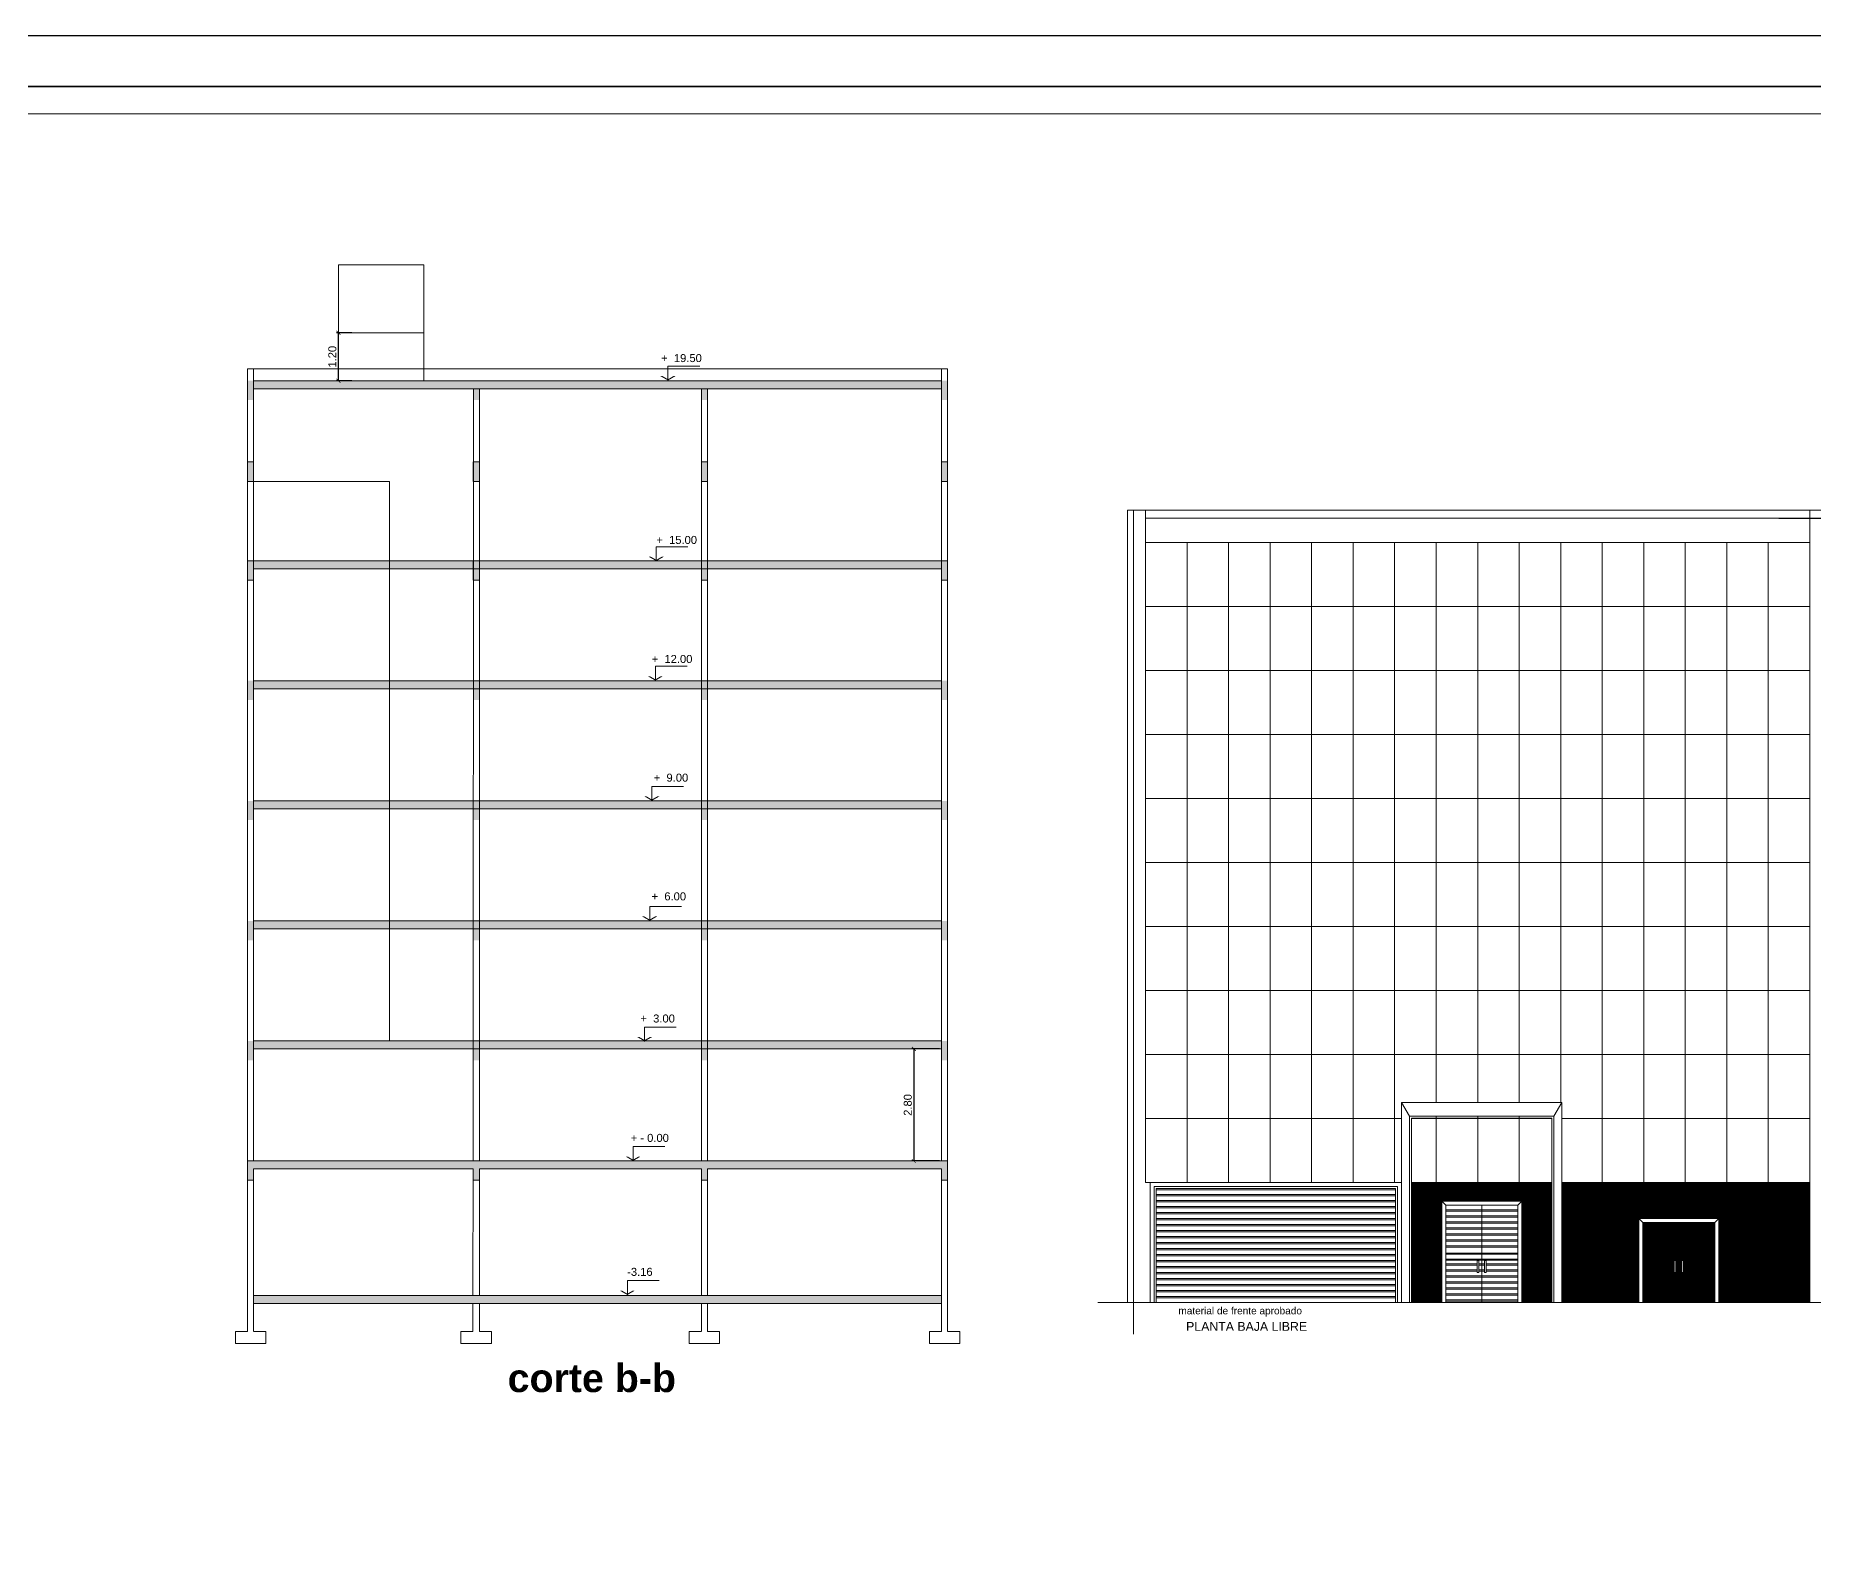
# Model space of a CAD drawing. Header units: millimetres. Extents: x 0 to 126, y 0 to 76.
# Drawn here: x 49.18 to 93.62, y 38.49 to 75.97 of the extents above; entities that cross this region are included whole.
import ezdxf
from ezdxf.enums import TextEntityAlignment as Align

# ---------------------------------------------------------------- set-up
doc = ezdxf.new("R2010")
doc.units = ezdxf.units.MM
for name, color, linetype, lineweight in [('1_MARCO', 7, 'Continuous', 35), ('1_ROTULO', 102, 'Continuous', 15), ('ARQUITECTÓNICO', 152, 'Continuous', 0)]:
    doc.layers.add(name, color=color, linetype=linetype, lineweight=lineweight)
doc.layers.add('_AR_Membrete', color=7, linetype='Continuous')
doc.layers.add('colum', color=1, linetype='Continuous')
doc.styles.add('ar', font='arial.ttf')
doc.styles.add('PANROMAN', font='arial.ttf', dxfattribs={"height": 0.4})
doc.styles.get("Standard").update_dxf_attribs({"font": 'arial.ttf'})
doc.styles.add('style1', font='swissbo.ttf', dxfattribs={"height": 0.25})
doc.dimstyles.new('COTAS75', dxfattribs={"dimscale": 0, "dimtxt": 0.2, "dimasz": 0.1, "dimexe": 0.05, "dimexo": 0.05, "dimgap": 0.05, "dimtad": 1, "dimzin": 5, "dimdsep": 46, "dimtxsty": 'Standard', "dimblk1": 'ARCHTICK', "dimblk2": 'ARCHTICK', "dimsah": 1, "dimcen": 2.5, "dimclrd": 254, "dimclre": 1, "dimclrt": 256, "dimadec": 0, "dimazin": 0, "dimtfac": 1, "dimtix": 1, "dimtmove": 2, "dimatfit": 3, "dimldrblk": 'ARCHTICK', "dimfxl": 1, "dimtolj": 1, "dimtzin": 0, "dimarcsym": 0})
pattern_1 = [(45, (-741.467177, -88.889687), (-0.0176776695, 0.0176776695), []), (135, (-741.467177, -88.889687), (-0.0176776695, -0.0176776695), [])]

# ---------------------------------------------------------------- blocks, each defined once
blk = doc.blocks.new('_ArchTick')
at = {"layer": 'colum', "color": 0, "linetype": 'ByBlock', "const_width": 0.15}
blk.add_lwpolyline([(-0.5, -0.5), (0.5, 0.5)], dxfattribs=at)
blk = doc.blocks.new('*D48')
at = {"layer": 'ARQUITECTÓNICO', "color": 1, "lineweight": -2, "ltscale": 0.3, "transparency": 16777216}
for p, q in [((92.754, 63.914), (94.631, 63.914)), ((93.871, 44.307), (94.631, 44.307))]:
    blk.add_line(p, q, dxfattribs=at)
at = {"layer": 'ARQUITECTÓNICO', "color": 254, "lineweight": -2, "ltscale": 0.3, "transparency": 16777216}
blk.add_line((94.581, 63.914), (94.581, 44.307), dxfattribs=at)
at = {"layer": 'Defpoints', "color": 0, "ltscale": 0.3, "transparency": 16777216}
for p in [(92.704, 63.914), (93.821, 44.307), (94.581, 44.307)]:
    blk.add_point(p, dxfattribs=at)
at = {"layer": 'ARQUITECTÓNICO', "color": 254, "lineweight": -2, "ltscale": 0.3, "transparency": 16777216, "xscale": 0.1, "yscale": 0.1, "zscale": 0.1}
for p, rotation in [((94.581, 63.914), 90), ((94.581, 44.307), 270)]:
    blk.add_blockref('_ArchTick', p, dxfattribs=dict(at, rotation=rotation))
at = {"layer": 'ARQUITECTÓNICO', "ltscale": 0.3, "transparency": 16777216, "insert": (94.429, 54.111), "char_height": 0.2, "attachment_point": 5, "rotation": 90}
blk.add_mtext('\\A1;19.50', dxfattribs=at)
blk = doc.blocks.new('*D71')
at = {"layer": 'ARQUITECTÓNICO', "color": 1, "lineweight": -2, "ltscale": 0.3, "transparency": 16777216}
for p, q in [((71.777, 50.646), (71.086, 50.646)), ((71.777, 47.846), (71.086, 47.846))]:
    blk.add_line(p, q, dxfattribs=at)
at = {"layer": 'ARQUITECTÓNICO', "color": 254, "lineweight": -2, "ltscale": 0.3, "transparency": 16777216}
blk.add_line((71.136, 50.646), (71.136, 47.846), dxfattribs=at)
at = {"layer": 'Defpoints', "color": 0, "ltscale": 0.3, "transparency": 16777216}
for p in [(71.827, 50.646), (71.136, 47.846), (71.827, 47.846)]:
    blk.add_point(p, dxfattribs=at)
at = {"layer": 'ARQUITECTÓNICO', "color": 254, "lineweight": -2, "ltscale": 0.3, "transparency": 16777216, "xscale": 0.1, "yscale": 0.1, "zscale": 0.1}
for p, rotation in [((71.136, 50.646), 90), ((71.136, 47.846), 270)]:
    blk.add_blockref('_ArchTick', p, dxfattribs=dict(at, rotation=rotation))
at = {"layer": 'ARQUITECTÓNICO', "ltscale": 0.3, "transparency": 16777216, "insert": (70.984, 49.246), "char_height": 0.2, "attachment_point": 5, "rotation": 90}
blk.add_mtext('\\A1;2.80', dxfattribs=at)
blk = doc.blocks.new('*D51')
at = {"layer": 'ARQUITECTÓNICO', "color": 1, "lineweight": -2, "transparency": 16777216}
for p, q in [((57.091, 68.546), (56.703, 68.546)), ((57.091, 67.346), (56.703, 67.346))]:
    blk.add_line(p, q, dxfattribs=at)
at = {"layer": 'ARQUITECTÓNICO', "color": 254, "lineweight": -2, "transparency": 16777216}
blk.add_line((56.753, 67.346), (56.753, 68.546), dxfattribs=at)
at = {"layer": 'Defpoints', "color": 0, "transparency": 16777216}
for p in [(56.753, 68.546), (57.141, 68.546), (57.141, 67.346)]:
    blk.add_point(p, dxfattribs=at)
at = {"layer": 'ARQUITECTÓNICO', "color": 254, "lineweight": -2, "transparency": 16777216, "xscale": 0.1, "yscale": 0.1, "zscale": 0.1}
for p, rotation in [((56.753, 68.546), 90), ((56.753, 67.346), 270)]:
    blk.add_blockref('_ArchTick', p, dxfattribs=dict(at, rotation=rotation))
at = {"layer": 'ARQUITECTÓNICO', "transparency": 16777216, "insert": (56.601, 67.946), "char_height": 0.2, "attachment_point": 5, "rotation": 90}
blk.add_mtext('\\A1;1.20', dxfattribs=at)

msp = doc.modelspace()

# ---------------------------------------------------------------- hatches: boundary and pattern name
at = {"layer": 'ARQUITECTÓNICO'}
for points in [[(71.977, 67.346), (54.477, 67.346), (54.477, 66.864), (54.627, 66.864), (54.627, 67.146), (60.117, 67.146), (60.117, 66.864), (60.277, 66.864), (60.277, 67.146), (65.827, 67.146), (65.827, 66.864), (65.977, 66.864), (65.977, 67.146), (71.827, 67.146), (71.827, 66.864), (71.977, 66.864)], [(71.977, 62.846), (54.477, 62.846), (54.477, 62.364), (54.627, 62.364), (54.627, 62.646), (60.117, 62.646), (60.117, 62.364), (60.277, 62.364), (60.277, 62.646), (65.827, 62.646), (65.827, 62.364), (65.977, 62.364), (65.977, 62.646), (71.827, 62.646), (71.827, 62.364), (71.977, 62.364)], [(71.977, 59.846), (54.477, 59.846), (54.477, 59.364), (54.627, 59.364), (54.627, 59.646), (60.117, 59.646), (60.117, 59.364), (60.277, 59.364), (60.277, 59.646), (65.827, 59.646), (65.827, 59.364), (65.977, 59.364), (65.977, 59.646), (71.827, 59.646), (71.827, 59.364), (71.977, 59.364)], [(71.977, 56.846), (54.477, 56.846), (54.477, 56.364), (54.627, 56.364), (54.627, 56.646), (60.117, 56.646), (60.117, 56.364), (60.277, 56.364), (60.277, 56.646), (65.827, 56.646), (65.827, 56.364), (65.977, 56.364), (65.977, 56.646), (71.827, 56.646), (71.827, 56.364), (71.977, 56.364)], [(71.977, 53.846), (54.477, 53.846), (54.477, 53.364), (54.627, 53.364), (54.627, 53.646), (60.117, 53.646), (60.117, 53.364), (60.277, 53.364), (60.277, 53.646), (65.827, 53.646), (65.827, 53.364), (65.977, 53.364), (65.977, 53.646), (71.827, 53.646), (71.827, 53.364), (71.977, 53.364)], [(71.977, 50.846), (54.477, 50.846), (54.477, 50.364), (54.627, 50.364), (54.627, 50.646), (60.117, 50.646), (60.117, 50.364), (60.277, 50.364), (60.277, 50.646), (65.827, 50.646), (65.827, 50.364), (65.977, 50.364), (65.977, 50.646), (71.827, 50.646), (71.827, 50.364), (71.977, 50.364)], [(60.117, 47.646), (60.117, 47.364), (60.277, 47.364), (60.277, 47.646), (65.827, 47.646), (65.827, 47.364), (65.977, 47.364), (65.977, 47.646), (71.827, 47.646), (71.827, 47.364), (71.977, 47.364), (71.977, 47.846), (54.477, 47.846), (54.477, 47.364), (54.627, 47.364), (54.627, 47.646)], [(71.827, 44.286), (71.827, 44.486), (54.627, 44.486), (54.627, 44.286)]]:
    msp.add_hatch(color=0, dxfattribs=at).paths.add_polyline_path(points)
h = msp.add_hatch(color=0, dxfattribs=at)
h.paths.add_polyline_path([(54.627, 65.316), (54.477, 65.316), (54.477, 64.831), (54.627, 64.831)])
h.paths.add_polyline_path([(60.277, 65.316), (60.126, 65.316), (60.125, 64.831), (60.277, 64.831)])
h.paths.add_polyline_path([(65.977, 65.316), (65.827, 65.316), (65.827, 64.831), (65.977, 64.831)])
h.paths.add_polyline_path([(71.977, 65.316), (71.827, 65.316), (71.827, 64.831), (71.977, 64.831)])
at = {"layer": 'ARQUITECTÓNICO', "ltscale": 0.3}
h = msp.add_hatch(dxfattribs=at)
h.set_pattern_fill('_USER', color=256, scale=0.025, angle=45, style=0, double=1, pattern_type=0)
h.set_pattern_definition(pattern_1)
h.paths.add_polyline_path([(89.36, 44.307), (90.26, 44.307), (90.26, 46.307), (89.36, 46.307)])
h.paths.add_polyline_path([(90.141, 45.36), (90.181, 45.36), (90.181, 45.06), (90.141, 45.06)], flags=16)
h.paths.add_polyline_path([(90.26, 44.307), (91.16, 44.307), (91.16, 46.307), (90.26, 46.307)])
h.paths.add_polyline_path([(90.37, 45.36), (90.37, 45.06), (90.329, 45.06), (90.329, 45.36)], flags=16)
h.paths.add_polyline_path([(87.078, 47.307), (83.578, 47.307), (83.578, 44.307), (84.332, 44.307), (84.332, 46.844), (86.332, 46.844), (86.332, 44.307), (87.078, 44.307)])
h = msp.add_hatch(dxfattribs=at)
h.set_pattern_fill('_USER', color=256, scale=0.025, angle=45, style=0, double=1, pattern_type=0)
h.set_pattern_definition(pattern_1)
h.paths.add_polyline_path([(89.26, 46.407), (91.26, 46.407), (91.26, 44.307), (93.528, 44.307), (93.528, 47.307), (87.328, 47.307), (87.328, 44.307), (89.26, 44.307)])

# ---------------------------------------------------------------- linework, layer by layer
at = {"layer": '1_MARCO', "color": 7}
msp.add_lwpolyline([(1.17, 1.182), (114.376, 1.182), (114.376, 74.702), (1.17, 74.702)], close=True, dxfattribs=at)
at = {"layer": '1_ROTULO', "color": 7}
msp.add_lwpolyline([(1.696, 1.539), (114.019, 1.539), (114.019, 74.015), (1.696, 74.015)], close=True, dxfattribs=at)
at = {"layer": '_AR_Membrete'}
msp.add_lwpolyline([(0, 75.972), (125.965, 75.972), (126.201, 0), (0.235, 0)], close=True, dxfattribs=at)
at = {"layer": 'ARQUITECTÓNICO', "ltscale": 0.5}
msp.add_line((58.889, 68.546), (58.889, 67.346), dxfattribs=at)
at = {"layer": 'ARQUITECTÓNICO', "ltscale": 0.3}
for p, q in [((54.477, 67.646), (71.977, 67.646)), ((54.627, 67.346), (71.827, 67.346)), ((54.627, 67.146), (71.827, 67.146)), ((57.302, 67.346), (58.939, 67.346)), ((57.302, 67.146), (58.939, 67.146)), ((76.478, 64.114), (76.478, 44.307)), ((93.978, 64.114), (76.478, 64.114)), ((76.628, 64.114), (76.628, 44.307)), ((76.928, 64.114), (76.928, 47.307)), ((93.528, 64.114), (93.528, 44.307)), ((93.528, 63.914), (76.928, 63.914)), ((76.928, 63.307), (93.528, 63.307)), ((54.627, 62.846), (71.827, 62.846)), ((54.627, 62.646), (71.827, 62.646)), ((54.627, 59.846), (71.827, 59.846)), ((54.627, 59.646), (71.827, 59.646)), ((54.627, 56.846), (71.827, 56.846)), ((54.627, 56.646), (71.827, 56.646)), ((54.627, 53.846), (71.827, 53.846)), ((54.627, 53.646), (71.827, 53.646)), ((54.627, 50.846), (71.827, 50.846)), ((54.627, 50.646), (71.827, 50.646)), ((87.328, 49.307), (83.328, 49.307)), ((83.328, 49.307), (83.328, 44.307)), ((83.328, 49.307), (83.528, 48.964)), ((83.528, 48.964), (83.528, 44.307)), ((83.528, 48.964), (87.128, 48.964)), ((83.578, 48.907), (87.078, 48.907)), ((87.128, 48.964), (87.328, 49.307)), ((87.128, 48.964), (87.128, 44.307)), ((87.328, 49.307), (87.328, 44.307)), ((54.477, 47.846), (71.977, 47.846)), ((54.627, 47.646), (60.117, 47.646)), ((60.277, 47.646), (65.827, 47.646)), ((65.977, 47.646), (71.827, 47.646)), ((76.628, 47.307), (76.616, 47.307)), ((76.928, 47.307), (83.328, 47.307)), ((77.04, 47.307), (77.04, 44.307)), ((83.578, 47.307), (87.078, 47.307)), ((93.529, 47.307), (87.328, 47.307)), ((93.529, 47.307), (93.529, 44.307)), ((91.26, 46.407), (89.26, 46.407)), ((89.26, 46.407), (89.26, 44.307)), ((89.36, 46.307), (89.26, 46.407)), ((91.16, 46.307), (89.36, 46.307)), ((89.36, 46.307), (89.36, 44.307)), ((91.26, 46.407), (91.16, 46.307)), ((91.16, 46.307), (91.16, 44.307)), ((91.26, 46.407), (91.26, 44.307)), ((54.627, 44.486), (71.827, 44.486)), ((54.627, 44.286), (71.827, 44.286)), ((54.177, 43.587), (54.477, 43.587)), ((54.177, 43.587), (54.177, 43.287)), ((54.638, 43.587), (54.938, 43.587)), ((54.938, 43.587), (54.938, 43.287)), ((59.816, 43.587), (60.116, 43.587)), ((59.816, 43.587), (59.816, 43.287)), ((60.277, 43.587), (60.577, 43.587)), ((60.577, 43.587), (60.577, 43.287)), ((65.516, 43.587), (65.816, 43.587)), ((65.516, 43.587), (65.516, 43.287)), ((65.977, 43.587), (66.277, 43.587)), ((66.277, 43.587), (66.277, 43.287)), ((71.527, 43.587), (71.827, 43.587)), ((71.527, 43.587), (71.527, 43.287)), ((71.988, 43.587), (72.288, 43.587)), ((72.288, 43.587), (72.288, 43.287)), ((54.177, 43.287), (54.938, 43.287)), ((59.816, 43.287), (60.577, 43.287)), ((65.516, 43.287), (66.277, 43.287)), ((71.527, 43.287), (72.288, 43.287))]:
    msp.add_line(p, q, dxfattribs=at)
at = {"layer": 'ARQUITECTÓNICO', "color": 0}
for p, q in [((54.477, 67.646), (54.477, 43.587)), ((54.627, 67.646), (54.627, 47.846)), ((71.827, 67.646), (71.827, 47.846)), ((71.977, 67.646), (71.977, 43.587)), ((54.627, 47.646), (54.627, 43.587)), ((71.827, 47.646), (71.827, 43.587)), ((54.477, 47.364), (54.627, 47.364)), ((60.117, 47.364), (60.277, 47.364)), ((65.827, 47.364), (65.977, 47.364)), ((71.827, 47.364), (71.977, 47.364))]:
    msp.add_line(p, q, dxfattribs=at)
at = {"layer": 'ARQUITECTÓNICO'}
for p, q in [((64.99, 67.709), (65.782, 67.709)), ((64.99, 67.709), (64.99, 67.352)), ((64.698, 63.196), (65.49, 63.196)), ((64.698, 63.196), (64.698, 62.838)), ((64.674, 60.209), (65.466, 60.209)), ((64.674, 60.209), (64.674, 59.851)), ((64.587, 57.207), (65.379, 57.207)), ((64.587, 57.207), (64.587, 56.849)), ((64.532, 54.206), (65.324, 54.206)), ((64.532, 54.206), (64.532, 53.848)), ((64.406, 51.194), (65.198, 51.194)), ((64.406, 51.194), (64.406, 50.836)), ((64.118, 48.205), (64.91, 48.205)), ((64.118, 48.205), (64.118, 47.847)), ((63.974, 44.855), (64.766, 44.855)), ((63.974, 44.855), (63.974, 44.497))]:
    msp.add_line(p, q, dxfattribs=at)
at = {"layer": 'ARQUITECTÓNICO', "linetype": 'Continuous', "ltscale": 0.03}
for p, q in [((60.126, 67.146), (60.117, 47.846)), ((60.277, 67.146), (60.277, 47.846)), ((65.827, 67.146), (65.827, 47.846)), ((65.977, 67.146), (65.977, 47.846)), ((60.117, 47.646), (60.116, 44.486)), ((60.277, 47.646), (60.277, 44.486)), ((65.827, 47.646), (65.827, 44.486)), ((65.977, 47.646), (65.977, 44.486)), ((60.116, 44.286), (60.116, 43.587)), ((60.277, 44.286), (60.277, 43.587)), ((65.827, 44.286), (65.827, 43.587)), ((65.977, 44.286), (65.977, 43.587))]:
    msp.add_line(p, q, dxfattribs=at)
at = {"layer": 'ARQUITECTÓNICO', "ltscale": 0.03}
for p, q in [((76.928, 63.307), (76.928, 47.307)), ((77.965, 63.307), (77.965, 47.307)), ((79.003, 63.307), (79.003, 47.307)), ((80.04, 63.307), (80.04, 47.307)), ((81.078, 63.307), (81.078, 47.307)), ((82.115, 63.307), (82.115, 47.307)), ((83.153, 63.307), (83.153, 47.307)), ((84.19, 63.307), (84.19, 49.307)), ((85.228, 63.307), (85.228, 49.307)), ((86.265, 63.307), (86.265, 49.307)), ((87.303, 63.307), (87.303, 49.307)), ((88.34, 63.307), (88.34, 47.307)), ((89.378, 63.307), (89.378, 47.307)), ((90.415, 63.307), (90.415, 47.307)), ((91.453, 63.307), (91.453, 47.307)), ((92.49, 63.307), (92.49, 47.307)), ((93.528, 63.307), (93.528, 47.307)), ((76.928, 61.707), (93.528, 61.707)), ((76.928, 60.107), (93.528, 60.107)), ((76.928, 58.507), (93.528, 58.507)), ((76.928, 56.907), (93.528, 56.907)), ((76.928, 55.307), (93.528, 55.307)), ((76.928, 53.707), (93.528, 53.707)), ((76.928, 52.107), (93.528, 52.107)), ((76.928, 50.507), (93.528, 50.507)), ((76.928, 48.907), (83.328, 48.907)), ((83.578, 48.914), (83.578, 44.307)), ((83.578, 48.914), (87.078, 48.914)), ((84.19, 48.964), (84.19, 47.307)), ((85.228, 48.964), (85.228, 47.307)), ((86.265, 48.964), (86.265, 47.307)), ((87.078, 48.914), (87.078, 44.307)), ((93.529, 48.907), (87.328, 48.907)), ((77.14, 47.207), (77.14, 44.307)), ((77.14, 47.207), (83.228, 47.207)), ((77.19, 47.157), (77.19, 44.307)), ((77.19, 47.157), (83.178, 47.157)), ((77.19, 47.127), (83.178, 47.127)), ((83.178, 47.157), (83.178, 44.307)), ((83.228, 47.207), (83.228, 44.307)), ((77.19, 47.007), (83.178, 47.007)), ((77.19, 46.977), (83.178, 46.977)), ((77.19, 46.857), (83.178, 46.857)), ((77.19, 46.827), (83.178, 46.827)), ((77.19, 46.707), (83.178, 46.707)), ((77.19, 46.677), (83.178, 46.677)), ((86.332, 46.844), (84.332, 46.844)), ((84.332, 46.844), (84.332, 44.307)), ((84.432, 46.744), (84.332, 46.844)), ((86.232, 46.744), (84.432, 46.744)), ((84.432, 46.744), (84.432, 44.307)), ((85.332, 46.744), (85.332, 44.307)), ((86.332, 46.844), (86.232, 46.744)), ((86.232, 46.744), (86.232, 44.307)), ((86.332, 46.844), (86.332, 44.307)), ((77.19, 46.557), (83.178, 46.557)), ((77.19, 46.527), (83.178, 46.527)), ((77.19, 46.407), (83.178, 46.407)), ((77.19, 46.377), (83.178, 46.377)), ((77.19, 46.257), (83.178, 46.257)), ((77.19, 46.227), (83.178, 46.227)), ((86.232, 46.624), (84.432, 46.624)), ((86.232, 46.594), (84.432, 46.594)), ((86.232, 46.474), (84.432, 46.474)), ((86.232, 46.444), (84.432, 46.444)), ((86.232, 46.324), (84.432, 46.324)), ((86.232, 46.294), (84.432, 46.294)), ((90.26, 46.307), (90.26, 44.307)), ((77.19, 46.107), (83.178, 46.107)), ((77.19, 46.077), (83.178, 46.077)), ((77.19, 45.957), (83.178, 45.957)), ((77.19, 45.927), (83.178, 45.927)), ((77.19, 45.807), (83.178, 45.807)), ((77.19, 45.777), (83.178, 45.777)), ((86.232, 46.174), (84.432, 46.174)), ((86.232, 46.144), (84.432, 46.144)), ((86.232, 46.024), (84.432, 46.024)), ((86.232, 45.994), (84.432, 45.994)), ((86.232, 45.874), (84.432, 45.874)), ((86.232, 45.844), (84.432, 45.844)), ((77.19, 45.657), (83.178, 45.657)), ((77.19, 45.627), (83.178, 45.627)), ((77.19, 45.507), (83.178, 45.507)), ((77.19, 45.477), (83.178, 45.477)), ((77.19, 45.357), (83.178, 45.357)), ((77.19, 45.327), (83.178, 45.327)), ((86.232, 45.724), (84.432, 45.724)), ((86.232, 45.694), (84.432, 45.694)), ((86.232, 45.544), (84.432, 45.544)), ((86.232, 45.514), (84.432, 45.514)), ((86.232, 45.394), (84.432, 45.394)), ((86.232, 45.364), (84.432, 45.364)), ((85.213, 45.36), (85.213, 45.06)), ((85.253, 45.36), (85.213, 45.36)), ((85.253, 45.06), (85.253, 45.36)), ((85.401, 45.36), (85.401, 45.06)), ((85.442, 45.36), (85.401, 45.36)), ((85.442, 45.06), (85.442, 45.36)), ((90.141, 45.36), (90.141, 45.06)), ((90.181, 45.36), (90.141, 45.36)), ((90.181, 45.06), (90.181, 45.36)), ((90.329, 45.36), (90.329, 45.06)), ((90.37, 45.36), (90.329, 45.36)), ((90.37, 45.06), (90.37, 45.36)), ((77.19, 45.207), (83.178, 45.207)), ((77.19, 45.177), (83.178, 45.177)), ((77.19, 45.057), (83.178, 45.057)), ((77.19, 45.027), (83.178, 45.027)), ((77.19, 44.907), (83.178, 44.907)), ((85.213, 45.274), (84.432, 45.274)), ((85.213, 45.244), (84.432, 45.244)), ((85.213, 45.124), (84.432, 45.124)), ((85.213, 45.094), (84.432, 45.094)), ((86.232, 44.974), (84.432, 44.974)), ((86.232, 44.944), (84.432, 44.944)), ((85.213, 45.06), (85.253, 45.06)), ((85.401, 45.274), (85.253, 45.274)), ((85.401, 45.244), (85.253, 45.244)), ((85.401, 45.124), (85.253, 45.124)), ((85.401, 45.094), (85.253, 45.094)), ((85.401, 45.06), (85.442, 45.06)), ((86.232, 45.274), (85.442, 45.274)), ((86.232, 45.244), (85.442, 45.244)), ((86.232, 45.124), (85.442, 45.124)), ((86.232, 45.094), (85.442, 45.094)), ((90.141, 45.06), (90.181, 45.06)), ((90.329, 45.06), (90.37, 45.06)), ((77.19, 44.877), (83.178, 44.877)), ((77.19, 44.757), (83.178, 44.757)), ((77.19, 44.727), (83.178, 44.727)), ((77.19, 44.607), (83.178, 44.607)), ((77.19, 44.577), (83.178, 44.577)), ((77.19, 44.457), (83.178, 44.457)), ((86.232, 44.824), (84.432, 44.824)), ((86.232, 44.794), (84.432, 44.794)), ((86.232, 44.674), (84.432, 44.674)), ((86.232, 44.644), (84.432, 44.644)), ((86.232, 44.524), (84.432, 44.524)), ((86.232, 44.494), (84.432, 44.494)), ((77.19, 44.427), (83.178, 44.427)), ((77.19, 44.307), (83.178, 44.307)), ((86.232, 44.374), (84.432, 44.374)), ((86.232, 44.344), (84.432, 44.344))]:
    msp.add_line(p, q, dxfattribs=at)
at = {"layer": 'ARQUITECTÓNICO', "color": 6}
msp.add_line((94.944, 44.307), (75.735, 44.307), dxfattribs=at)
at = {"layer": 'ARQUITECTÓNICO', "color": 4, "ltscale": 10}
msp.add_line((76.628, 44.307), (76.628, 43.516), dxfattribs=at)
at = {"layer": 'ARQUITECTÓNICO', "color": 0}
for points in [[(56.753, 68.546), (58.889, 68.546), (58.889, 70.239), (56.753, 70.239)], [(54.477, 64.831), (54.629, 64.831), (54.629, 65.316), (54.477, 65.316)], [(60.124, 64.831), (60.277, 64.831), (60.277, 65.316), (60.124, 65.316)], [(65.827, 64.831), (65.979, 64.831), (65.979, 65.316), (65.827, 65.316)], [(71.827, 64.831), (71.979, 64.831), (71.979, 65.316), (71.827, 65.316)], [(58.027, 64.831), (54.629, 64.831), (54.627, 50.846), (58.027, 50.846)], [(54.477, 62.361), (54.629, 62.361), (54.629, 62.846), (54.477, 62.846)], [(60.124, 62.361), (60.277, 62.361), (60.277, 62.846), (60.124, 62.846)], [(65.827, 62.361), (65.979, 62.361), (65.979, 62.846), (65.827, 62.846)], [(71.827, 62.361), (71.979, 62.361), (71.979, 62.846), (71.827, 62.846)]]:
    msp.add_lwpolyline(points, close=True, dxfattribs=at)
at = {"layer": 'ARQUITECTÓNICO'}
for points in [[(64.8, 67.461), (64.854, 67.461), (64.99, 67.352), (64.99, 67.383)], [(65.179, 67.461), (65.125, 67.461), (64.99, 67.352), (64.99, 67.383)], [(64.508, 62.947), (64.562, 62.947), (64.698, 62.838), (64.698, 62.869)], [(64.887, 62.947), (64.833, 62.947), (64.698, 62.838), (64.698, 62.869)], [(64.484, 59.961), (64.539, 59.961), (64.674, 59.851), (64.674, 59.882)], [(64.864, 59.961), (64.809, 59.961), (64.674, 59.851), (64.674, 59.882)], [(64.398, 56.958), (64.452, 56.958), (64.587, 56.849), (64.587, 56.88)], [(64.777, 56.958), (64.723, 56.958), (64.587, 56.849), (64.587, 56.88)], [(64.343, 53.958), (64.397, 53.958), (64.532, 53.848), (64.532, 53.879)], [(64.722, 53.958), (64.668, 53.958), (64.532, 53.848), (64.532, 53.879)], [(64.217, 50.945), (64.271, 50.945), (64.406, 50.836), (64.406, 50.867)], [(64.596, 50.945), (64.542, 50.945), (64.406, 50.836), (64.406, 50.867)], [(63.928, 47.957), (63.982, 47.957), (64.118, 47.847), (64.118, 47.878)], [(64.307, 47.957), (64.253, 47.957), (64.118, 47.847), (64.118, 47.878)], [(63.784, 44.607), (63.838, 44.607), (63.974, 44.497), (63.974, 44.528)], [(64.163, 44.607), (64.109, 44.607), (63.974, 44.497), (63.974, 44.528)]]:
    msp.add_solid(points, dxfattribs=at)

# ---------------------------------------------------------------- texts
at = {"layer": 'ARQUITECTÓNICO', "style": 'PANROMAN'}
for s, height, p in [('+  19.50', 0.2, (64.819, 67.812)), ('+  15.00', 0.2, (64.698, 63.267)), ('+  12.00', 0.2, (64.583, 60.292)), ('+  9.00', 0.2, (64.634, 57.326)), ('+  6.00', 0.2, (64.58, 54.359)), ('+  3.00', 0.2, (64.3, 51.307)), ('+ - 0.00', 0.2, (64.057, 48.323)), ('PLANTA BAJA LIBRE', 0.22, (77.941, 43.601))]:
    msp.add_text(s, height=height, dxfattribs=at).set_placement(p)
at = {"layer": 'ARQUITECTÓNICO', "style": 'ar'}
msp.add_text('material de frente aprobado', height=0.18, dxfattribs=at).set_placement((79.292, 44.081), align=Align.MIDDLE)
at = {"layer": 'ARQUITECTÓNICO', "insert": (63.969, 45.175), "char_height": 0.2, "width": 3.25783, "attachment_point": 1, "style": 'PANROMAN'}
msp.add_mtext('-3.16', dxfattribs=at)
at = {"layer": 'ARQUITECTÓNICO', "color": 0, "insert": (60.982, 42.774), "char_height": 0.7041, "width": 36.35545, "attachment_point": 1, "style": 'style1'}
msp.add_mtext('corte b-b', dxfattribs=at)

# ---------------------------------------------------------------- dimensions: what is measured, and where the dimension line sits
at = {"layer": 'ARQUITECTÓNICO'}
dim = msp.add_linear_dim(base=(56.753, 68.546), p1=(57.141, 67.346), p2=(57.141, 68.546), angle=90, dimstyle='COTAS75', override={"dimscale": 1}, dxfattribs=at)
dim.commit()
dim.dimension.update_dxf_attribs({"geometry": '*D51', "text_midpoint": (56.601, 67.946)})
at = {"layer": 'ARQUITECTÓNICO', "ltscale": 0.3}
dim = msp.add_linear_dim(base=(94.581, 44.307), p1=(92.704, 63.914), p2=(93.821, 44.307), angle=90, text='19.50', dimstyle='COTAS75', override={"dimscale": 1}, dxfattribs=at)
dim.commit()
dim.dimension.update_dxf_attribs({"geometry": '*D48', "text_midpoint": (94.429, 54.111)})
dim = msp.add_linear_dim(base=(71.136, 47.846), p1=(71.827, 50.646), p2=(71.827, 47.846), angle=90, dimstyle='COTAS75', override={"dimscale": 1}, dxfattribs=at)
dim.commit()
dim.dimension.update_dxf_attribs({"geometry": '*D71', "text_midpoint": (70.984, 49.246)})

doc.saveas('drawing.dxf')
